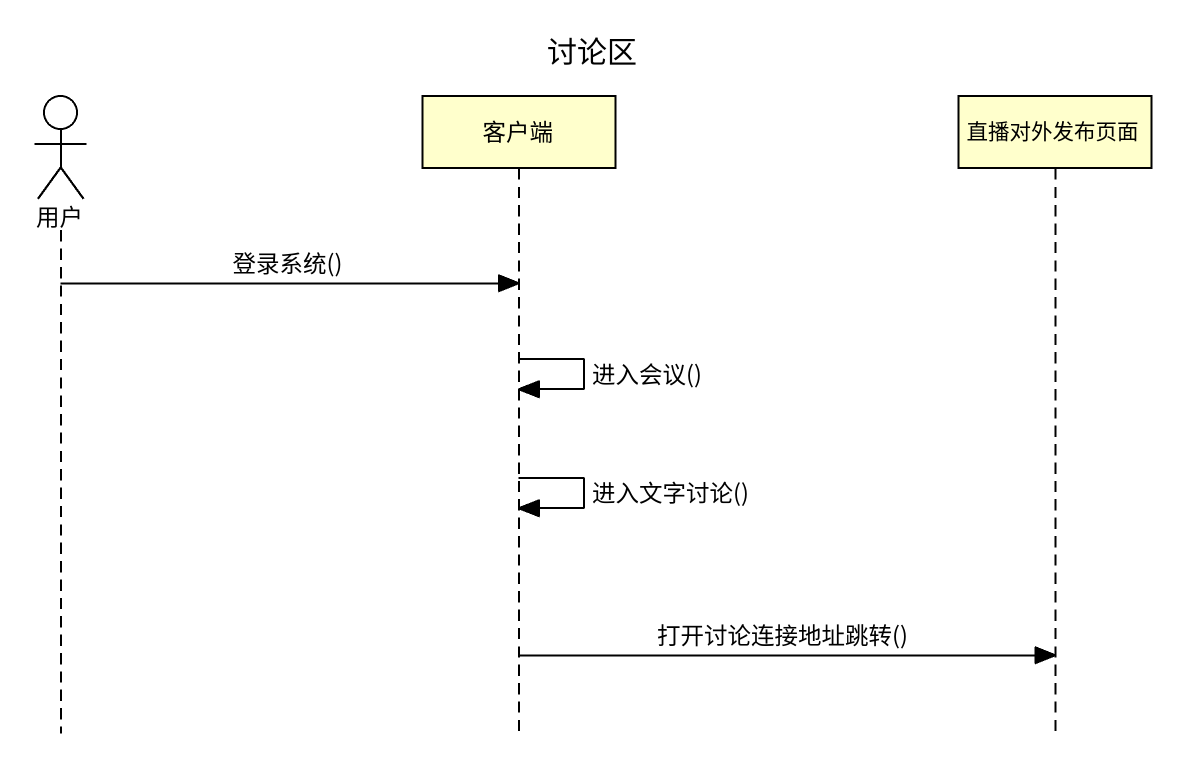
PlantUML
@startuml
title 讨论区
hide footbox
actor 用户
participant 客户端
participant 直播对外发布页面

用户 -> 客户端 : 登录系统()
客户端 -> 客户端 : 进入会议()
客户端 -> 客户端 : 进入文字讨论()
客户端 -> 直播对外发布页面 : 打开讨论连接地址跳转()
@enduml
